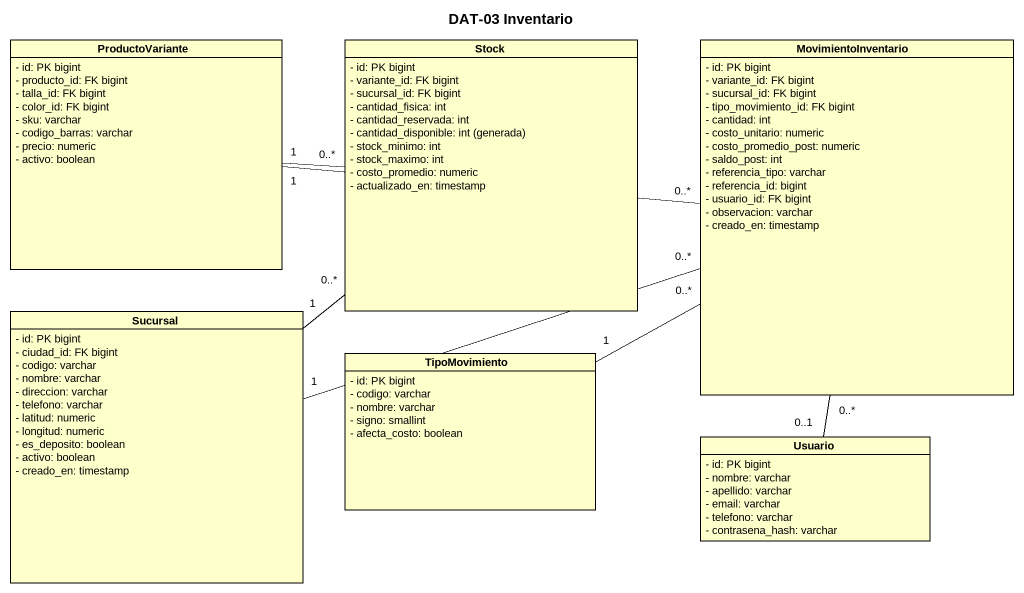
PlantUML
@startuml
title DAT-03 Inventario
hide circle
hide empty members
skinparam classAttributeIconSize 0
class ProductoVariante {
  - id: PK bigint
  - producto_id: FK bigint
  - talla_id: FK bigint
  - color_id: FK bigint
  - sku: varchar
  - codigo_barras: varchar
  - precio: numeric
  - activo: boolean
}
class Stock {
  - id: PK bigint
  - variante_id: FK bigint
  - sucursal_id: FK bigint
  - cantidad_fisica: int
  - cantidad_reservada: int
  {field} - cantidad_disponible: int (generada)
  - stock_minimo: int
  - stock_maximo: int
  - costo_promedio: numeric
  - actualizado_en: timestamp
}
class MovimientoInventario {
  - id: PK bigint
  - variante_id: FK bigint
  - sucursal_id: FK bigint
  - tipo_movimiento_id: FK bigint
  - cantidad: int
  - costo_unitario: numeric
  - costo_promedio_post: numeric
  - saldo_post: int
  - referencia_tipo: varchar
  - referencia_id: bigint
  - usuario_id: FK bigint
  - observacion: varchar
  - creado_en: timestamp
}
class Sucursal {
  - id: PK bigint
  - ciudad_id: FK bigint
  - codigo: varchar
  - nombre: varchar
  - direccion: varchar
  - telefono: varchar
  - latitud: numeric
  - longitud: numeric
  - es_deposito: boolean
  - activo: boolean
  - creado_en: timestamp
}
class TipoMovimiento {
  - id: PK bigint
  - codigo: varchar
  - nombre: varchar
  - signo: smallint
  - afecta_costo: boolean
}
class Usuario {
  - id: PK bigint
  - nombre: varchar
  - apellido: varchar
  - email: varchar
  - telefono: varchar
  - contrasena_hash: varchar
}
ProductoVariante "1" -right- "0..*" Stock
MovimientoInventario "0..*" -left- "1" ProductoVariante
MovimientoInventario "0..*" -left- "1" Sucursal
MovimientoInventario "0..*" -left- "1" TipoMovimiento
MovimientoInventario "0..*" -- "0..1" Usuario
Sucursal "1" -up- "0..*" Stock
@enduml
